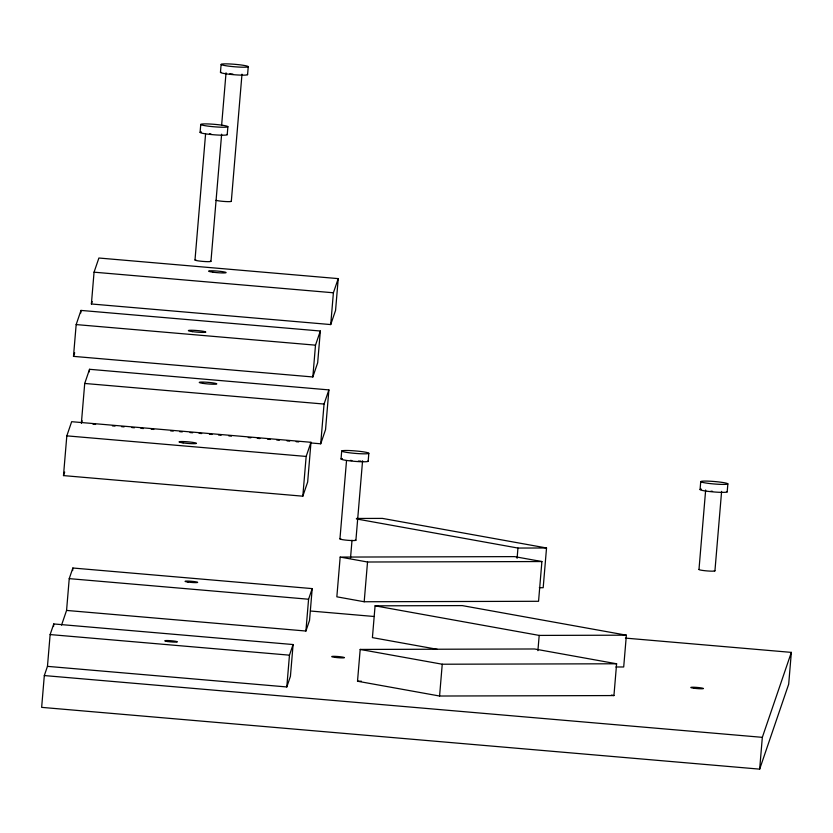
<?xml version="1.0" encoding="UTF-8"?>
<svg xmlns="http://www.w3.org/2000/svg" width="833" height="833" viewBox="0 0 833 833"><rect width="100%" height="100%" fill="white"/><g stroke="black" fill="none" stroke-linecap="round" stroke-linejoin="round"><path stroke-width="1.25" d="M47.46 666.358L286.802 686.954L290.425 676.334L293.101 644.544L53.76 623.948L50.136 634.569L47.46 666.358L44.316 675.563L41.65 707.363L759.665 769.14L788.684 684.185L791.35 652.385L625.458 638.109M63.485 475.601L66.817 435.857L71.659 421.696L310.99 442.292L307.658 482.026L302.816 496.187L63.485 475.601L64.693 472.061M73.491 356.368L76.167 324.578L80.999 310.417L320.341 331.013L317.665 362.803L312.833 376.964L73.491 356.368L74.699 352.828M53.551 626.489L53.76 623.948M80.791 312.958L80.999 310.417M310.365 442.906L320.715 443.802L325.547 429.641L328.889 389.896L89.547 369.3L84.716 383.461L81.374 423.206L82.186 420.842M91.391 303.983L94.056 272.183L98.898 258.022L338.229 278.618L335.564 310.407L330.722 324.568L91.391 303.983L92.192 301.619M66.567 610.433L69.233 578.633L72.867 568.012L312.198 588.608L309.532 620.408L305.909 631.029L66.567 610.433L61.548 625.125M72.648 570.563L72.867 568.012M89.329 371.872L89.547 369.3M200.087 132.343L200.753 124.398M194.995 260L205.564 134.113M220.453 72.315L221.12 64.37M221.609 125.471L226.035 72.794M210.947 261.375L221.63 134.196M227.211 134.675L227.888 126.731A13.62 1.239 4.8 0 0 207.896 123.94A13.62 1.239 4.8 0 0 207.188 126.022A13.62 1.239 4.8 0 0 227.888 126.731M231.314 201.347L241.987 74.168M247.578 74.647L248.244 66.702A13.62 1.239 4.8 0 0 228.252 63.912A13.62 1.239 4.8 0 0 227.544 65.994A13.62 1.239 4.8 0 0 248.244 66.702M286.802 686.954L289.468 655.165L293.101 644.544M302.816 496.187L306.159 456.442L310.99 442.292M312.833 376.964L315.499 345.164L320.341 331.013M320.715 443.802L324.047 404.057L328.889 389.896M330.722 324.568L333.398 292.779L338.229 278.618M305.909 631.029L308.574 599.229L312.198 588.608M341.041 458.941L341.707 450.986M339.947 538.899L346.518 460.701M340.176 557.079L336.844 596.813L364.188 601.749L538.555 601.291L541.898 561.546L514.544 556.621L340.176 557.079L367.53 562.004L541.898 561.546M350.506 558.214L352.015 540.263M355.899 540.273L362.574 460.795M368.165 461.274L368.832 453.319A13.62 1.239 4.8 0 0 348.84 450.528A13.62 1.239 4.8 0 0 348.132 452.611A13.62 1.239 4.8 0 0 368.832 453.319M357.513 681.227L360.189 649.438L534.557 648.98L616.607 663.776L613.942 695.565L439.574 696.024L357.513 681.227L361.418 681.217M364.188 601.749L367.53 562.004M615.899 666.994L623.698 666.973L626.374 635.183L462.263 605.601L375.079 605.83L372.413 637.62L437.294 649.313M439.574 696.024L442.24 664.224L360.189 649.438M517.095 558.308L517.949 548.052L356.389 518.928M537.91 650.667L539.19 635.412L375.079 605.83M356.441 518.459L382.42 518.397L546.531 547.979L543.189 587.713L539.295 587.723M700.064 489.533L700.74 481.578M698.981 569.491L705.655 490.012M714.933 570.865L721.607 491.387M727.188 491.866L727.865 483.921A13.62 1.239 4.8 0 0 707.873 481.12A13.62 1.239 4.8 0 0 707.165 483.202A13.62 1.239 4.8 0 0 727.865 483.921M759.665 769.14L762.33 737.34L791.35 652.385M517.949 548.052L546.531 547.979M539.19 635.412L626.374 635.183M442.24 664.224L616.607 663.776M94.056 272.183L333.398 292.779M76.167 324.578L315.499 345.164M84.716 383.461L324.047 404.057M93.015 424.205L95.608 424.434M112.424 425.882L115.016 426.1M121.483 426.652L124.065 426.881M131.833 427.548L134.415 427.766M140.892 428.329L143.474 428.547M151.242 429.214L153.824 429.443M170.64 430.89L173.233 431.109M179.699 431.671L182.281 431.89M190.049 432.556L192.631 432.775M199.108 433.337L201.69 433.556M209.458 434.222L212.04 434.451M218.506 435.003L221.099 435.232M228.856 435.898L231.449 436.117M248.265 437.564L250.858 437.794M257.324 438.345L259.906 438.564M267.674 439.23L270.256 439.46M276.723 440.011L279.315 440.24M287.073 440.907L289.665 441.126M296.131 441.688L298.724 441.906M66.817 435.857L306.159 456.442M69.233 578.633L308.574 599.229M310.511 611.016L374.017 616.482M50.136 634.569L289.468 655.165M44.316 675.563L762.33 737.34M611.412 695.107L613.942 695.565M367.947 460.993A13.62 1.239 4.8 0 1 352.776 461.18A13.62 1.239 4.8 0 1 342.373 458.546M360.908 461.076A8.007 0.729 4.8 0 1 358.377 461.055M351.901 460.566A8.007 0.729 4.8 0 1 350.401 460.378M355.306 539.93A8.007 0.729 4.8 0 1 347.684 540.294A8.007 0.729 4.8 0 1 340.739 538.67M726.98 491.585A13.62 1.239 4.8 0 1 711.809 491.772A13.62 1.239 4.8 0 1 701.407 489.138M712.559 491.335A8.007 0.729 4.8 0 1 710.934 491.158M714.339 570.522A8.007 0.729 4.8 0 1 707.55 570.959A8.007 0.729 4.8 0 1 699.199 569.366M247.359 74.376A13.62 1.239 4.8 0 1 233.604 74.689A13.62 1.239 4.8 0 1 220.828 72.096M232.938 74.116A8.007 0.729 4.8 0 1 229.814 73.752M231.189 201.18A8.007 0.729 4.8 0 1 225.566 201.544A8.007 0.729 4.8 0 1 215.945 200.326M227.003 134.405A13.62 1.239 4.8 0 1 211.821 134.592A13.62 1.239 4.8 0 1 201.43 131.958M210.957 133.978A8.007 0.729 4.8 0 1 209.458 133.78M210.364 261.031A8.007 0.729 4.8 0 1 202.731 261.395A8.007 0.729 4.8 0 1 195.786 259.771M693.702 688.214A6.404 0.583 4.8 0 0 703.448 688.547A6.404 0.583 4.8 0 0 694.035 687.235A6.404 0.583 4.8 0 0 693.702 688.214M334.699 657.331A6.404 0.583 4.8 0 0 344.435 657.664A6.404 0.583 4.8 0 0 335.033 656.342A6.404 0.583 4.8 0 0 334.699 657.331M187.966 582.069A6.404 0.583 4.8 0 0 197.702 582.402A6.404 0.583 4.8 0 0 188.3 581.09A6.404 0.583 4.8 0 0 187.966 582.069M167.652 641.535A6.404 0.583 4.8 0 0 177.398 641.868A6.404 0.583 4.8 0 0 167.985 640.556A6.404 0.583 4.8 0 0 167.652 641.535M192.423 331.628A8.809 0.802 4.8 0 0 205.813 332.086A8.809 0.802 4.8 0 0 192.881 330.284A8.809 0.802 4.8 0 0 192.423 331.628M212.738 272.162A8.809 0.802 4.8 0 0 226.128 272.62A8.809 0.802 4.8 0 0 213.196 270.808A8.809 0.802 4.8 0 0 212.738 272.162M183.083 442.906A8.809 0.802 4.8 0 0 196.473 443.364A8.809 0.802 4.8 0 0 183.541 441.563A8.809 0.802 4.8 0 0 183.083 442.906M203.387 383.44A8.809 0.802 4.8 0 0 216.788 383.898A8.809 0.802 4.8 0 0 203.856 382.087A8.809 0.802 4.8 0 0 203.387 383.44"/></g></svg>
